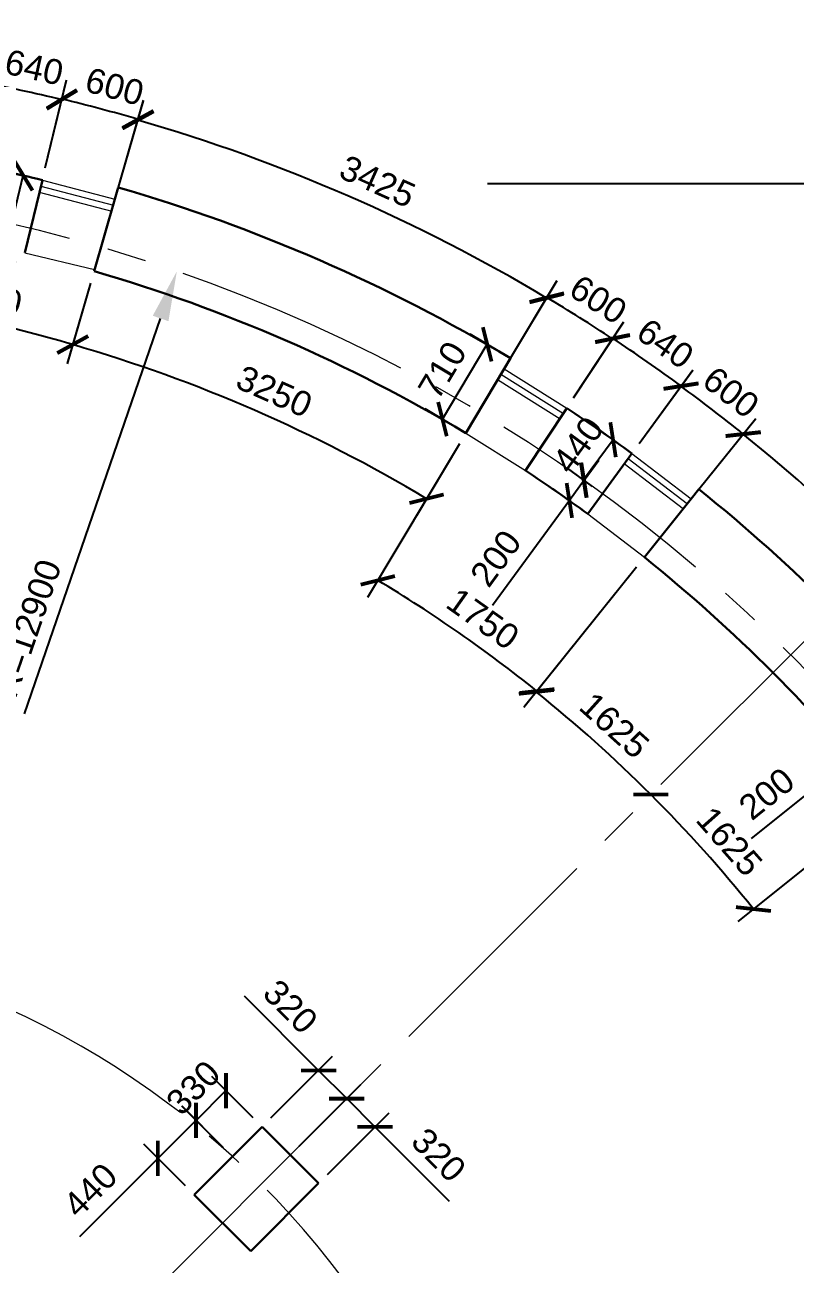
# Model space of a CAD drawing. Header units: millimetres. Extents: x -273 to 3634, y 3015 to 4572.
# Drawn here: x 1515.2 to 1577, y 3381.2 to 3480.5 of the extents above; entities that cross this region are included whole.
import ezdxf

# ---------------------------------------------------------------- set-up
doc = ezdxf.new("R2010")
doc.units = ezdxf.units.MM
doc.linetypes.add('CENTER2', pattern=[28.575, 19.05, -3.175, 3.175, -3.175])
doc.layers.add('@', color=250, linetype='Continuous', lineweight=60)
doc.styles.get("Standard").update_dxf_attribs({"font": 'arial.ttf', "height": 2})
doc.dimstyles.new('ISO-25', dxfattribs={"dimtxt": 2, "dimasz": 2, "dimexe": 1.6, "dimexo": 1, "dimgap": 1, "dimtad": 1, "dimdsep": 46, "dimtxsty": 'Standard', "dimblk": 'ARCHTICK', "dimcen": 2, "dimadec": 0, "dimazin": 0, "dimtfac": 1, "dimtmove": 0, "dimatfit": 3, "dimfxl": 1, "dimarcsym": 0})

# ---------------------------------------------------------------- blocks, each defined once
blk = doc.blocks.new('_ArchTick')
at = {"color": 0, "linetype": 'ByBlock', "lineweight": 15, "const_width": 0.15}
blk.add_lwpolyline([(-0.5, -0.5), (0.5, 0.5)], dxfattribs=at)
blk = doc.blocks.new('*D426')
at = {"layer": '@', "color": 0, "lineweight": -2, "transparency": 16777216}
for p, q in [((1397.956, 3472.23), (1392.674, 3479.281)), ((1396.358, 3471.033), (1399.237, 3473.19)), ((1590.824, 3214.829), (1397.956, 3472.23)), ((1589.226, 3213.631), (1592.105, 3215.788))]:
    blk.add_line(p, q, dxfattribs=at)
at = {"layer": 'Defpoints', "color": 0, "lineweight": 15, "transparency": 16777216}
for p in [(1395.558, 3470.433), (1590.824, 3214.829), (1588.426, 3213.031)]:
    blk.add_point(p, dxfattribs=at)
at = {"layer": '@', "color": 0, "lineweight": -2, "transparency": 16777216, "xscale": 2, "yscale": 2, "zscale": 2}
for p, rotation in [((1397.956, 3472.23), 126.8437671405721), ((1590.824, 3214.829), 306.8437671405721)]:
    blk.add_blockref('_ArchTick', p, dxfattribs=dict(at, rotation=rotation))
at = {"layer": '@', "color": 0, "lineweight": 15, "transparency": 16777216, "insert": (1396.214, 3477.928), "char_height": 2, "attachment_point": 5, "rotation": 306.84377}
blk.add_mtext('380', dxfattribs=at)
blk = doc.blocks.new('*D504')
at = {"layer": '@', "color": 0, "lineweight": -2, "transparency": 16777216}
for p, q in [((1503.453, 3463.507), (1502.49, 3456.858)), ((1520.483, 3459.821), (1518.612, 3453.369))]:
    blk.add_line(p, q, dxfattribs=at)
blk.add_arc((1485.38, 3338.81), 120.882, 73.82326, 81.75303, dxfattribs=at)
at = {"layer": 'Defpoints', "color": 0, "lineweight": 15, "transparency": 16777216}
for p in [(1504.457, 3470.435), (1522.441, 3466.568), (1503.597, 3464.497), (1520.762, 3460.782), (1508.218, 3457.514)]:
    blk.add_point(p, dxfattribs=at)
at = {"layer": '@', "color": 0, "lineweight": -2, "transparency": 16777216, "xscale": 2, "yscale": 2, "zscale": 2}
for p, rotation in [((1502.719, 3458.441), 171.7530324207605), ((1519.057, 3454.905), 343.823257375377)]:
    blk.add_blockref('_ArchTick', p, dxfattribs=dict(at, rotation=rotation))
at = {"layer": '@', "color": 0, "lineweight": 15, "transparency": 16777216, "insert": (1511.895, 3458.818), "char_height": 2, "attachment_point": 5, "rotation": 347.54107}
blk.add_mtext('1750', dxfattribs=at)
blk = doc.blocks.new('*D505')
at = {"layer": '@', "color": 0, "lineweight": -2, "transparency": 16777216}
for p, q in [((1520.483, 3459.821), (1518.608, 3453.356)), ((1550.057, 3446.943), (1546.602, 3441.166))]:
    blk.add_line(p, q, dxfattribs=at)
blk.add_arc((1485.38, 3338.81), 120.869, 59.11513, 73.82326, dxfattribs=at)
at = {"layer": 'Defpoints', "color": 0, "lineweight": 15, "transparency": 16777216}
for p in [(1522.441, 3466.568), (1520.762, 3460.782), (1553.651, 3452.951), (1528.852, 3451.59), (1550.571, 3447.801)]:
    blk.add_point(p, dxfattribs=at)
at = {"layer": '@', "color": 0, "lineweight": -2, "transparency": 16777216, "xscale": 2, "yscale": 2, "zscale": 2}
for p, rotation in [((1519.054, 3454.893), 163.8232573753762), ((1547.423, 3442.539), 329.1151283855494)]:
    blk.add_blockref('_ArchTick', p, dxfattribs=dict(at, rotation=rotation))
at = {"layer": '@', "color": 0, "lineweight": 15, "transparency": 16777216, "insert": (1535.214, 3451.142), "char_height": 2, "attachment_point": 5, "rotation": 336.07633}
blk.add_mtext('3250', dxfattribs=at)
blk = doc.blocks.new('*D532')
at = {"layer": '@', "color": 0, "lineweight": -2, "transparency": 16777216}
blk.add_line((1515.182, 3425.307), (1526.1, 3456.992), dxfattribs=at)
at = {"layer": '@', "color": 0, "lineweight": 15, "transparency": 16777216}
blk.add_solid([(1525.469, 3457.209), (1526.73, 3456.774), (1527.403, 3460.773)], dxfattribs=at)
at = {"layer": 'Defpoints', "color": 0, "lineweight": 15, "transparency": 16777216}
for p in [(1527.403, 3460.773), (1485.38, 3338.81)]:
    blk.add_point(p, dxfattribs=at)
at = {"layer": '@', "color": 0, "lineweight": 15, "transparency": 16777216, "insert": (1515.4, 3432.142), "char_height": 2, "attachment_point": 5, "rotation": 70.98845}
blk.add_mtext('R=12900', dxfattribs=at)
blk = doc.blocks.new('*D533')
at = {"layer": '@', "color": 0, "lineweight": -2, "transparency": 16777216}
for p, q in [((1531.148, 3390.518), (1527.808, 3393.858)), ((1528.939, 3392.726), (1525.88, 3389.668)), ((1528.089, 3387.459), (1524.749, 3390.799)), ((1525.88, 3389.668), (1519.598, 3383.386))]:
    blk.add_line(p, q, dxfattribs=at)
at = {"layer": 'Defpoints', "color": 0, "lineweight": 15, "transparency": 16777216}
for p in [(1528.939, 3392.726), (1531.855, 3389.811), (1528.796, 3386.752)]:
    blk.add_point(p, dxfattribs=at)
at = {"layer": '@', "color": 0, "lineweight": -2, "transparency": 16777216, "xscale": 2, "yscale": 2, "zscale": 2}
for p, rotation in [((1528.939, 3392.726), 45.00000000000427), ((1525.88, 3389.668), 225.0000000000043)]:
    blk.add_blockref('_ArchTick', p, dxfattribs=dict(at, rotation=rotation))
at = {"layer": '@', "color": 0, "lineweight": 15, "transparency": 16777216, "insert": (1520.464, 3387.11), "char_height": 2, "attachment_point": 5, "rotation": 45}
blk.add_mtext('440', dxfattribs=at)
blk = doc.blocks.new('*D534')
at = {"layer": '@', "color": 0, "lineweight": -2, "transparency": 16777216}
for p, q in [((1533.534, 3392.904), (1530.21, 3396.227)), ((1528.956, 3392.71), (1531.342, 3395.096)), ((1531.148, 3390.518), (1527.824, 3393.841))]:
    blk.add_line(p, q, dxfattribs=at)
at = {"layer": 'Defpoints', "color": 0, "lineweight": 15, "transparency": 16777216}
for p in [(1531.342, 3395.096), (1534.241, 3392.196), (1531.855, 3389.811)]:
    blk.add_point(p, dxfattribs=at)
at = {"layer": '@', "color": 0, "lineweight": -2, "transparency": 16777216, "xscale": 2, "yscale": 2, "zscale": 2}
for p, rotation in [((1531.342, 3395.096), 44.99999999999454), ((1528.956, 3392.71), 224.9999999999946)]:
    blk.add_blockref('_ArchTick', p, dxfattribs=dict(at, rotation=rotation))
at = {"layer": '@', "color": 0, "lineweight": 15, "transparency": 16777216, "insert": (1528.719, 3395.332), "char_height": 2, "attachment_point": 5, "rotation": 45}
blk.add_mtext('330', dxfattribs=at)
blk = doc.blocks.new('*D535')
at = {"layer": '@', "color": 0, "lineweight": -2, "transparency": 16777216}
for p, q in [((1538.761, 3396.717), (1532.814, 3402.664)), ((1534.948, 3392.904), (1539.892, 3397.848)), ((1541.024, 3394.454), (1538.761, 3396.717)), ((1537.211, 3390.641), (1542.155, 3395.585))]:
    blk.add_line(p, q, dxfattribs=at)
at = {"layer": 'Defpoints', "color": 0, "lineweight": 15, "transparency": 16777216}
for p in [(1541.024, 3394.454), (1534.241, 3392.196), (1536.504, 3389.934)]:
    blk.add_point(p, dxfattribs=at)
at = {"layer": '@', "color": 0, "lineweight": -2, "transparency": 16777216, "xscale": 2, "yscale": 2, "zscale": 2}
for p, rotation in [((1538.761, 3396.717), 135.0000000000057), ((1541.024, 3394.454), 315.0000000000057)]:
    blk.add_blockref('_ArchTick', p, dxfattribs=dict(at, rotation=rotation))
at = {"layer": '@', "color": 0, "lineweight": 15, "transparency": 16777216, "insert": (1536.51, 3401.827), "char_height": 2, "attachment_point": 5, "rotation": 315}
blk.add_mtext('320', dxfattribs=at)
blk = doc.blocks.new('*D536')
at = {"layer": '@', "color": 0, "lineweight": -2, "transparency": 16777216}
for p, q in [((1537.211, 3390.641), (1542.155, 3395.585)), ((1541.024, 3394.454), (1543.287, 3392.191)), ((1539.473, 3388.378), (1544.418, 3393.323)), ((1543.287, 3392.191), (1549.234, 3386.244))]:
    blk.add_line(p, q, dxfattribs=at)
at = {"layer": 'Defpoints', "color": 0, "lineweight": 15, "transparency": 16777216}
for p in [(1543.287, 3392.191), (1536.504, 3389.934), (1538.766, 3387.671)]:
    blk.add_point(p, dxfattribs=at)
at = {"layer": '@', "color": 0, "lineweight": -2, "transparency": 16777216, "xscale": 2, "yscale": 2, "zscale": 2}
for p, rotation in [((1541.024, 3394.454), 134.9999999999943), ((1543.287, 3392.191), 314.9999999999943)]:
    blk.add_blockref('_ArchTick', p, dxfattribs=dict(at, rotation=rotation))
at = {"layer": '@', "color": 0, "lineweight": 15, "transparency": 16777216, "insert": (1548.397, 3389.94), "char_height": 2, "attachment_point": 5, "rotation": 315}
blk.add_mtext('320', dxfattribs=at)
blk = doc.blocks.new('*D595')
at = {"layer": '@', "color": 0, "lineweight": -2, "transparency": 16777216}
for p, q in [((1569.263, 3443.307), (1573.801, 3448.96)), ((1589.877, 3422.693), (1595.53, 3427.232))]:
    blk.add_line(p, q, dxfattribs=at)
blk.add_arc((1485.38, 3338.81), 139.65, 38.75524, 51.24476, dxfattribs=at)
at = {"layer": 'Defpoints', "color": 0, "lineweight": 15, "transparency": 16777216}
for p in [(1568.637, 3442.527), (1580.475, 3441.079), (1564.881, 3437.848), (1589.097, 3422.067), (1584.418, 3418.311)]:
    blk.add_point(p, dxfattribs=at)
at = {"layer": '@', "color": 0, "lineweight": -2, "transparency": 16777216, "xscale": 2, "yscale": 2, "zscale": 2}
for p, rotation in [((1572.8, 3447.713), 141.244759990053), ((1594.282, 3426.23), 308.7552400099485)]:
    blk.add_blockref('_ArchTick', p, dxfattribs=dict(at, rotation=rotation))
at = {"layer": '@', "color": 0, "lineweight": 15, "transparency": 16777216, "insert": (1585.976, 3438.566), "char_height": 2, "attachment_point": 5, "rotation": 314.75974}
blk.add_mtext('3425', dxfattribs=at)
blk = doc.blocks.new('*D596')
at = {"layer": '@', "color": 0, "lineweight": -2, "transparency": 16777216}
for p, q in [((1585.351, 3420.343), (1582.145, 3424.338)), ((1583.146, 3423.09), (1584.706, 3424.342)), ((1583.792, 3419.091), (1580.585, 3423.086)), ((1583.146, 3423.09), (1581.587, 3421.838)), ((1581.587, 3421.838), (1573.441, 3415.299))]:
    blk.add_line(p, q, dxfattribs=at)
at = {"layer": 'Defpoints', "color": 0, "lineweight": 15, "transparency": 16777216}
for p in [(1583.146, 3423.09), (1585.977, 3419.563), (1584.418, 3418.311)]:
    blk.add_point(p, dxfattribs=at)
at = {"layer": '@', "color": 0, "lineweight": -2, "transparency": 16777216, "xscale": 2, "yscale": 2, "zscale": 2}
for p, rotation in [((1583.146, 3423.09), 218.7552400099451), ((1581.587, 3421.838), 38.75524000994513)]:
    blk.add_blockref('_ArchTick', p, dxfattribs=dict(at, rotation=rotation))
at = {"layer": '@', "color": 0, "lineweight": 15, "transparency": 16777216, "insert": (1574.689, 3418.893), "char_height": 2, "attachment_point": 5, "rotation": 38.75524}
blk.add_mtext('200', dxfattribs=at)
blk = doc.blocks.new('*D598')
at = {"layer": '@', "color": 0, "lineweight": -2, "transparency": 16777216}
blk.add_line((1583.638, 3417.685), (1572.382, 3408.649), dxfattribs=at)
blk.add_arc((1485.38, 3338.81), 113.166, 38.75524, 45, dxfattribs=at)
at = {"layer": 'Defpoints', "color": 0, "lineweight": 15, "transparency": 16777216}
for p in [(1584.708, 3438.138), (1589.097, 3422.067), (1584.418, 3418.311), (1568.254, 3415.871), (1485.38, 3338.81)]:
    blk.add_point(p, dxfattribs=at)
at = {"layer": '@', "color": 0, "lineweight": -2, "transparency": 16777216, "xscale": 2, "yscale": 2, "zscale": 2}
for p, rotation in [((1565.4, 3418.83), 135.0000000000001), ((1573.629, 3409.651), 308.7552400099443)]:
    blk.add_blockref('_ArchTick', p, dxfattribs=dict(at, rotation=rotation))
at = {"layer": '@', "color": 0, "lineweight": 15, "transparency": 16777216, "insert": (1571.699, 3415.079), "char_height": 2, "attachment_point": 5, "rotation": 311.46265}
blk.add_mtext('1625', dxfattribs=at)
blk = doc.blocks.new('*D599')
at = {"layer": '@', "color": 0, "lineweight": -2, "transparency": 16777216}
blk.add_line((1564.255, 3437.068), (1555.219, 3425.811), dxfattribs=at)
blk.add_arc((1485.38, 3338.81), 113.165, 45, 51.24476, dxfattribs=at)
at = {"layer": 'Defpoints', "color": 0, "lineweight": 15, "transparency": 16777216}
for p in [(1568.637, 3442.527), (1564.881, 3437.848), (1584.708, 3438.138), (1559.379, 3424.428), (1485.38, 3338.81)]:
    blk.add_point(p, dxfattribs=at)
at = {"layer": '@', "color": 0, "lineweight": -2, "transparency": 16777216, "xscale": 2, "yscale": 2, "zscale": 2}
for p, rotation in [((1556.221, 3427.059), 141.2447599900508), ((1565.4, 3418.83), 314.9999999999998)]:
    blk.add_blockref('_ArchTick', p, dxfattribs=dict(at, rotation=rotation))
at = {"layer": '@', "color": 0, "lineweight": 15, "transparency": 16777216, "insert": (1562.489, 3424.379), "char_height": 2, "attachment_point": 5, "rotation": 317.97678}
blk.add_mtext('1625', dxfattribs=at)
blk = doc.blocks.new('*D600')
at = {"layer": '@', "color": 0, "lineweight": -2, "transparency": 16777216}
for p, q in [((1560.049, 3444.018), (1561.23, 3445.632)), ((1560.712, 3443.534), (1558.758, 3444.962)), ((1560.049, 3444.018), (1558.869, 3442.404)), ((1559.531, 3441.919), (1557.577, 3443.348)), ((1558.869, 3442.404), (1552.703, 3433.971))]:
    blk.add_line(p, q, dxfattribs=at)
at = {"layer": 'Defpoints', "color": 0, "lineweight": 15, "transparency": 16777216}
for p in [(1560.049, 3444.018), (1561.519, 3442.943), (1560.339, 3441.329)]:
    blk.add_point(p, dxfattribs=at)
at = {"layer": '@', "color": 0, "lineweight": -2, "transparency": 16777216, "xscale": 2, "yscale": 2, "zscale": 2}
for p, rotation in [((1560.049, 3444.018), 233.8268534690434), ((1558.869, 3442.404), 53.82685346904339)]:
    blk.add_blockref('_ArchTick', p, dxfattribs=dict(at, rotation=rotation))
at = {"layer": '@', "color": 0, "lineweight": 15, "transparency": 16777216, "insert": (1552.974, 3437.766), "char_height": 2, "attachment_point": 5, "rotation": 53.82685}
blk.add_mtext('200', dxfattribs=at)
blk = doc.blocks.new('*D601')
at = {"layer": '@', "color": 0, "lineweight": -2, "transparency": 16777216}
for p, q in [((1563.073, 3446.763), (1561.083, 3448.218)), ((1562.374, 3447.273), (1560.013, 3444.044)), ((1560.712, 3443.534), (1558.722, 3444.989))]:
    blk.add_line(p, q, dxfattribs=at)
at = {"layer": 'Defpoints', "color": 0, "lineweight": 15, "transparency": 16777216}
for p in [(1563.88, 3446.172), (1560.013, 3444.044), (1561.519, 3442.943)]:
    blk.add_point(p, dxfattribs=at)
at = {"layer": '@', "color": 0, "lineweight": -2, "transparency": 16777216, "xscale": 2, "yscale": 2, "zscale": 2}
for p, rotation in [((1562.374, 3447.273), 53.82685346872012), ((1560.013, 3444.044), 233.8268534687201)]:
    blk.add_blockref('_ArchTick', p, dxfattribs=dict(at, rotation=rotation))
at = {"layer": '@', "color": 0, "lineweight": 15, "transparency": 16777216, "insert": (1559.562, 3446.852), "char_height": 2, "attachment_point": 5, "rotation": 53.82685}
blk.add_mtext('440', dxfattribs=at)
blk = doc.blocks.new('*D602')
at = {"layer": '@', "color": 0, "lineweight": -2, "transparency": 16777216}
for p, q in [((1564.47, 3446.98), (1568.763, 3452.851)), ((1569.263, 3443.307), (1573.816, 3448.978))]:
    blk.add_line(p, q, dxfattribs=at)
blk.add_arc((1485.38, 3338.81), 139.673, 51.24476, 53.82685, dxfattribs=at)
at = {"layer": 'Defpoints', "color": 0, "lineweight": 15, "transparency": 16777216}
for p in [(1569.503, 3450.308), (1563.88, 3446.172), (1568.637, 3442.527), (1560.339, 3441.329), (1564.881, 3437.848)]:
    blk.add_point(p, dxfattribs=at)
at = {"layer": '@', "color": 0, "lineweight": -2, "transparency": 16777216, "xscale": 2, "yscale": 2, "zscale": 2}
for p, rotation in [((1567.818, 3451.559), 143.8268534690411), ((1572.814, 3447.731), 321.2447599900531)]:
    blk.add_blockref('_ArchTick', p, dxfattribs=dict(at, rotation=rotation))
at = {"layer": '@', "color": 0, "lineweight": 15, "transparency": 16777216, "insert": (1571.827, 3451.077), "char_height": 2, "attachment_point": 5, "rotation": 322.40317}
blk.add_mtext('600', dxfattribs=at)
blk = doc.blocks.new('*D603')
at = {"layer": '@', "color": 0, "lineweight": -2, "transparency": 16777216}
for p, q in [((1559.206, 3450.639), (1563.227, 3456.728)), ((1564.47, 3446.98), (1568.777, 3452.87))]:
    blk.add_line(p, q, dxfattribs=at)
blk.add_arc((1485.38, 3338.81), 139.697, 53.82685, 56.56818, dxfattribs=at)
at = {"layer": 'Defpoints', "color": 0, "lineweight": 15, "transparency": 16777216}
for p in [(1564.195, 3454.151), (1558.655, 3449.804), (1563.88, 3446.172), (1555.35, 3444.797), (1560.339, 3441.329)]:
    blk.add_point(p, dxfattribs=at)
at = {"layer": '@', "color": 0, "lineweight": -2, "transparency": 16777216, "xscale": 2, "yscale": 2, "zscale": 2}
for p, rotation in [((1562.345, 3455.393), 146.5681769920204), ((1567.833, 3451.579), 323.8268534690413)]:
    blk.add_blockref('_ArchTick', p, dxfattribs=dict(at, rotation=rotation))
at = {"layer": '@', "color": 0, "lineweight": 15, "transparency": 16777216, "insert": (1566.56, 3454.973), "char_height": 2, "attachment_point": 5, "rotation": 325.05231}
blk.add_mtext('640', dxfattribs=at)
blk = doc.blocks.new('*D604')
at = {"layer": '@', "color": 0, "lineweight": -2, "transparency": 16777216}
for p, q in [((1554.164, 3453.809), (1557.892, 3460.041)), ((1559.206, 3450.639), (1563.207, 3456.699))]:
    blk.add_line(p, q, dxfattribs=at)
blk.add_arc((1485.38, 3338.81), 139.662, 56.56818, 59.11513, dxfattribs=at)
at = {"layer": 'Defpoints', "color": 0, "lineweight": 15, "transparency": 16777216}
for p in [(1558.839, 3457.593), (1553.651, 3452.951), (1558.655, 3449.804), (1550.571, 3447.801), (1555.35, 3444.797)]:
    blk.add_point(p, dxfattribs=at)
at = {"layer": '@', "color": 0, "lineweight": -2, "transparency": 16777216, "xscale": 2, "yscale": 2, "zscale": 2}
for p, rotation in [((1557.071, 3458.668), 149.1151283855499), ((1562.326, 3455.364), 326.5681769920202)]:
    blk.add_blockref('_ArchTick', p, dxfattribs=dict(at, rotation=rotation))
at = {"layer": '@', "color": 0, "lineweight": 15, "transparency": 16777216, "insert": (1561.187, 3458.507), "char_height": 2, "attachment_point": 5, "rotation": 327.65285}
blk.add_mtext('600', dxfattribs=at)
blk = doc.blocks.new('*D605')
at = {"layer": '@', "color": 0, "lineweight": -2, "transparency": 16777216}
for p, q in [((1550.057, 3446.943), (1542.69, 3434.626)), ((1564.255, 3437.068), (1555.271, 3425.876))]:
    blk.add_line(p, q, dxfattribs=at)
blk.add_arc((1485.38, 3338.81), 113.248, 51.24476, 59.11513, dxfattribs=at)
at = {"layer": 'Defpoints', "color": 0, "lineweight": 15, "transparency": 16777216}
for p in [(1553.651, 3452.951), (1550.571, 3447.801), (1568.637, 3442.527), (1564.881, 3437.848), (1547.899, 3433.237)]:
    blk.add_point(p, dxfattribs=at)
at = {"layer": '@', "color": 0, "lineweight": -2, "transparency": 16777216, "xscale": 2, "yscale": 2, "zscale": 2}
for p, rotation in [((1543.512, 3435.999), 149.1151283855501), ((1556.272, 3427.124), 321.2447599900515)]:
    blk.add_blockref('_ArchTick', p, dxfattribs=dict(at, rotation=rotation))
at = {"layer": '@', "color": 0, "lineweight": 15, "transparency": 16777216, "insert": (1551.941, 3432.919), "char_height": 2, "attachment_point": 5, "rotation": 324.72916}
blk.add_mtext('1750', dxfattribs=at)
blk = doc.blocks.new('*D606')
at = {"layer": '@', "color": 0, "lineweight": -2, "transparency": 16777216}
for p, q in [((1522.719, 3467.528), (1524.722, 3474.431)), ((1554.164, 3453.809), (1557.866, 3459.998))]:
    blk.add_line(p, q, dxfattribs=at)
blk.add_arc((1485.38, 3338.81), 139.612, 59.11513, 73.82326, dxfattribs=at)
at = {"layer": 'Defpoints', "color": 0, "lineweight": 15, "transparency": 16777216}
for p in [(1535.593, 3469.079), (1522.441, 3466.568), (1520.762, 3460.782), (1553.651, 3452.951), (1550.571, 3447.801)]:
    blk.add_point(p, dxfattribs=at)
at = {"layer": '@', "color": 0, "lineweight": -2, "transparency": 16777216, "xscale": 2, "yscale": 2, "zscale": 2}
for p, rotation in [((1524.276, 3472.894), 163.8232573753779), ((1557.045, 3458.625), 329.1151283855473)]:
    blk.add_blockref('_ArchTick', p, dxfattribs=dict(at, rotation=rotation))
at = {"layer": '@', "color": 0, "lineweight": 15, "transparency": 16777216, "insert": (1543.493, 3467.973), "char_height": 2, "attachment_point": 5, "rotation": 335.7761}
blk.add_mtext('3425', dxfattribs=at)
blk = doc.blocks.new('*D607')
at = {"layer": '@', "color": 0, "lineweight": -2, "transparency": 16777216}
for p, q in [((1553.3, 3454.312), (1550.909, 3455.742)), ((1548.695, 3448.923), (1552.283, 3454.92)), ((1549.712, 3448.315), (1547.322, 3449.744))]:
    blk.add_line(p, q, dxfattribs=at)
at = {"layer": 'Defpoints', "color": 0, "lineweight": 15, "transparency": 16777216}
for p in [(1552.283, 3454.92), (1554.158, 3453.799), (1550.571, 3447.801)]:
    blk.add_point(p, dxfattribs=at)
at = {"layer": '@', "color": 0, "lineweight": -2, "transparency": 16777216, "xscale": 2, "yscale": 2, "zscale": 2}
for p, rotation in [((1552.283, 3454.92), 59.11512838541107), ((1548.695, 3448.923), 239.1151283854111)]:
    blk.add_blockref('_ArchTick', p, dxfattribs=dict(at, rotation=rotation))
at = {"layer": '@', "color": 0, "lineweight": 15, "transparency": 16777216, "insert": (1548.692, 3452.855), "char_height": 2, "attachment_point": 5, "rotation": 59.11513}
blk.add_mtext('710', dxfattribs=at)
blk = doc.blocks.new('*D608')
at = {"layer": '@', "color": 0, "lineweight": -2, "transparency": 16777216}
for p, q in [((1515.649, 3468.323), (1513.535, 3468.834)), ((1513.681, 3462.626), (1515.09, 3468.459)), ((1514.24, 3462.491), (1512.126, 3463.002))]:
    blk.add_line(p, q, dxfattribs=at)
at = {"layer": 'Defpoints', "color": 0, "lineweight": 15, "transparency": 16777216}
for p in [(1515.09, 3468.459), (1516.621, 3468.089), (1515.212, 3462.256)]:
    blk.add_point(p, dxfattribs=at)
at = {"layer": '@', "color": 0, "lineweight": -2, "transparency": 16777216, "xscale": 2, "yscale": 2, "zscale": 2}
for p, rotation in [((1515.09, 3468.459), 76.41444973691182), ((1513.681, 3462.626), 256.4144497369118)]:
    blk.add_blockref('_ArchTick', p, dxfattribs=dict(at, rotation=rotation))
at = {"layer": '@', "color": 0, "lineweight": 15, "transparency": 16777216, "insert": (1512.421, 3466.017), "char_height": 2, "attachment_point": 5, "rotation": 76.41445}
blk.add_mtext('640', dxfattribs=at)
blk = doc.blocks.new('*D609')
at = {"layer": '@', "color": 0, "lineweight": -2, "transparency": 16777216}
for p, q in [((1516.856, 3469.061), (1518.564, 3476.129)), ((1522.719, 3467.528), (1524.738, 3474.489))]:
    blk.add_line(p, q, dxfattribs=at)
blk.add_arc((1485.38, 3338.81), 139.672, 73.82326, 76.41445, dxfattribs=at)
at = {"layer": 'Defpoints', "color": 0, "lineweight": 15, "transparency": 16777216}
for p in [(1520.231, 3474.064), (1516.621, 3468.089), (1522.441, 3466.568), (1515.212, 3462.256), (1520.762, 3460.782)]:
    blk.add_point(p, dxfattribs=at)
at = {"layer": '@', "color": 0, "lineweight": -2, "transparency": 16777216, "xscale": 2, "yscale": 2, "zscale": 2}
for p, rotation in [((1518.188, 3474.574), 166.414449737045), ((1524.293, 3472.952), 343.8232573753762)]:
    blk.add_blockref('_ArchTick', p, dxfattribs=dict(at, rotation=rotation))
at = {"layer": '@', "color": 0, "lineweight": 15, "transparency": 16777216, "insert": (1522.413, 3475.578), "char_height": 2, "attachment_point": 5, "rotation": 344.84917}
blk.add_mtext('600', dxfattribs=at)
blk = doc.blocks.new('*D610')
at = {"layer": '@', "color": 0, "lineweight": -2, "transparency": 16777216}
for p, q in [((1510.569, 3470.421), (1511.927, 3477.516)), ((1516.856, 3469.061), (1518.553, 3476.082))]:
    blk.add_line(p, q, dxfattribs=at)
blk.add_arc((1485.38, 3338.81), 139.623, 76.41445, 79.16523, dxfattribs=at)
at = {"layer": 'Defpoints', "color": 0, "lineweight": 15, "transparency": 16777216}
for p in [(1513.817, 3475.507), (1510.381, 3469.439), (1516.621, 3468.089), (1509.253, 3463.546), (1515.212, 3462.256)]:
    blk.add_point(p, dxfattribs=at)
at = {"layer": '@', "color": 0, "lineweight": -2, "transparency": 16777216, "xscale": 2, "yscale": 2, "zscale": 2}
for p, rotation in [((1511.626, 3475.944), 169.1652286187048), ((1518.177, 3474.527), 346.4144497370451)]:
    blk.add_blockref('_ArchTick', p, dxfattribs=dict(at, rotation=rotation))
at = {"layer": '@', "color": 0, "lineweight": 15, "transparency": 16777216, "insert": (1515.963, 3477.113), "char_height": 2, "attachment_point": 5, "rotation": 347.53087}
blk.add_mtext('640', dxfattribs=at)
blk = doc.blocks.new('*D618')
at = {"layer": '@', "color": 0, "lineweight": -2, "transparency": 16777216}
for p, q in [((1437.045, 3463.792), (1438.753, 3464.497)), ((1437.274, 3463.886), (1536.825, 3222.668)), ((1536.596, 3222.574), (1538.304, 3223.279))]:
    blk.add_line(p, q, dxfattribs=at)
at = {"layer": 'Defpoints', "color": 0, "lineweight": 15, "transparency": 16777216}
for p in [(1436.121, 3463.41), (1535.672, 3222.192), (1536.825, 3222.668)]:
    blk.add_point(p, dxfattribs=at)
at = {"layer": '@', "color": 0, "lineweight": -2, "transparency": 16777216, "xscale": 2, "yscale": 2, "zscale": 2}
for p, rotation in [((1437.274, 3463.886), 112.425954904757), ((1536.825, 3222.668), 292.425954904757)]:
    blk.add_blockref('_ArchTick', p, dxfattribs=dict(at, rotation=rotation))
at = {"layer": '@', "color": 0, "lineweight": 15, "transparency": 16777216, "insert": (1490.548, 3340.1), "char_height": 2, "attachment_point": 5, "rotation": 292.42595}
blk.add_mtext('710', dxfattribs=at)
blk = doc.blocks.new('*D638')
at = {"layer": '@', "color": 0, "lineweight": -2, "transparency": 16777216}
for p, q in [((1552.294, 3467.81), (1677.478, 3467.81)), ((1675.878, 3467.81), (1675.878, 3407.81)), ((1674.878, 3407.81), (1674.278, 3407.81))]:
    blk.add_line(p, q, dxfattribs=at)
at = {"layer": 'Defpoints', "color": 0, "lineweight": 15, "transparency": 16777216}
for p in [(1551.294, 3467.81), (1675.878, 3407.81), (1675.878, 3407.81)]:
    blk.add_point(p, dxfattribs=at)
at = {"layer": '@', "color": 0, "lineweight": -2, "transparency": 16777216, "xscale": 2, "yscale": 2, "zscale": 2}
for p, rotation in [((1675.878, 3467.81), 90), ((1675.878, 3407.81), 270)]:
    blk.add_blockref('_ArchTick', p, dxfattribs=dict(at, rotation=rotation))
at = {"layer": '@', "color": 0, "lineweight": 15, "transparency": 16777216, "insert": (1673.857, 3437.324), "char_height": 2, "attachment_point": 5, "rotation": 90}
blk.add_mtext('6000', dxfattribs=at)

msp = doc.modelspace()

# ---------------------------------------------------------------- linework, layer by layer
at = {"layer": '@', "color": 0, "lineweight": 30}
for p, q in [((1515.212, 3462.256), (1516.621, 3468.089)), ((1522.441, 3466.568), (1522.709, 3467.493)), ((1522.441, 3466.568), (1520.762, 3460.782)), ((1553.651, 3452.951), (1554.158, 3453.799)), ((1553.651, 3452.951), (1550.571, 3447.801)), ((1558.655, 3449.804), (1555.35, 3444.797)), ((1563.88, 3446.172), (1560.339, 3441.329)), ((1568.637, 3442.527), (1564.881, 3437.848)), ((1569.256, 3443.298), (1568.637, 3442.527)), ((1528.796, 3386.752), (1534.241, 3392.196)), ((1534.241, 3392.196), (1538.766, 3387.671)), ((1538.766, 3387.671), (1533.322, 3382.226)), ((1533.322, 3382.226), (1528.796, 3386.752))]:
    msp.add_line(p, q, dxfattribs=at)
at = {"layer": '@', "color": 0, "lineweight": 15}
for p, q in [((1516.495, 3467.605), (1522.314, 3466.084)), ((1516.621, 3468.089), (1522.441, 3466.568)), ((1516.368, 3467.121), (1522.188, 3465.6)), ((1515.212, 3462.256), (1520.798, 3460.906)), ((1553.384, 3452.527), (1558.389, 3449.381)), ((1553.651, 3452.951), (1558.655, 3449.804)), ((1553.118, 3452.104), (1558.123, 3448.957)), ((1550.571, 3447.801), (1555.35, 3444.797)), ((1563.576, 3445.776), (1568.333, 3442.13)), ((1563.88, 3446.172), (1568.637, 3442.527)), ((1563.272, 3445.379), (1568.029, 3441.733)), ((1560.339, 3441.329), (1564.881, 3437.848))]:
    msp.add_line(p, q, dxfattribs=at)
at = {"layer": '@', "color": 0, "linetype": 'CENTER2', "lineweight": 15}
msp.add_line((1485.38, 3338.81), (1584.708, 3438.138), dxfattribs=at)
at = {"layer": '@', "color": 0, "lineweight": 30}
for radius, start, end in [(133, 76.41445, 79.16523), (133.988, 59.11513, 73.82326), (127, 59.11513, 73.82326), (133, 53.82685, 56.56818), (127, 53.82685, 56.56818), (133.988, 38.75524, 51.24476), (127, 38.75524, 51.24476)]:
    msp.add_arc((1485.38, 3338.81), radius, start, end, dxfattribs=at)
at = {"layer": '@', "color": 0, "linetype": 'CENTER2', "lineweight": 15}
for radius, end in [(129, 147.66397), (69, 90)]:
    msp.add_arc((1485.38, 3338.81), radius, 270, end, dxfattribs=at)

# ---------------------------------------------------------------- dimensions: what is measured, and where the dimension line sits
at = {"layer": '@', "color": 0, "lineweight": 15}
for base, p1, p2, angle, text, picture, middle, dimtype in [((1590.824, 3214.829), (1395.558, 3470.433), (1588.426, 3213.031), 306.84377, '380', '*D426', (1394.596, 3476.716), 161), ((1515.09, 3468.459), (1515.212, 3462.256), (1516.621, 3468.089), 76.41445, '640', '*D608', (1514.386, 3465.542), 161), ((1675.878, 3407.81), (1551.294, 3467.81), (1675.878, 3407.81), 90, '6000', '*D638', (1675.878, 3437.324), 160), ((1536.825, 3222.668), (1436.121, 3463.41), (1535.672, 3222.192), 292.42595, '710', '*D618', (1488.679, 3339.329), 161), ((1552.283, 3454.92), (1550.571, 3447.801), (1554.158, 3453.799), 59.11513, '710', '*D607', (1550.427, 3451.818), 161), ((1560.013, 3444.044), (1563.88, 3446.172), (1561.519, 3442.943), 233.82685, '440', '*D601', (1561.194, 3445.659), 161), ((1560.049, 3444.018), (1560.339, 3441.329), (1561.519, 3442.943), 53.82685, '200', '*D600', (1554.606, 3436.573), 161), ((1583.146, 3423.09), (1584.418, 3418.311), (1585.977, 3419.563), 38.75524, '200', '*D596', (1575.954, 3417.316), 161), ((1541.024, 3394.454), (1534.241, 3392.196), (1536.504, 3389.934), 315, '320', '*D535', (1535.08, 3400.397), 161), ((1531.342, 3395.096), (1531.855, 3389.811), (1534.241, 3392.196), 45, '330', '*D534', (1530.149, 3393.903), 161), ((1543.287, 3392.191), (1536.504, 3389.934), (1538.766, 3387.671), 315, '320', '*D536', (1546.967, 3388.51), 161), ((1528.939, 3392.726), (1528.796, 3386.752), (1531.855, 3389.811), 45, '440', '*D533', (1521.894, 3385.681), 161)]:
    dim = msp.add_linear_dim(base=base, p1=p1, p2=p2, angle=angle, text=text, dimstyle='ISO-25', dxfattribs=at)
    dim.commit()
    dim.dimension.update_dxf_attribs({"geometry": picture, "text_midpoint": middle, "dimtype": dimtype})
for base, line1, line2, text, picture, middle in [((1513.817, 3475.507), ((1510.381, 3469.439), (1509.253, 3463.546)), ((1515.212, 3462.256), (1516.621, 3468.089)), '640', '*D610', (1515.526, 3475.14)), ((1520.231, 3474.064), ((1515.212, 3462.256), (1516.621, 3468.089)), ((1522.441, 3466.568), (1520.762, 3460.782)), '600', '*D609', (1521.885, 3473.627)), ((1535.593, 3469.079), ((1522.441, 3466.568), (1520.762, 3460.782)), ((1553.651, 3452.951), (1550.571, 3447.801)), '3425', '*D606', (1542.663, 3466.129)), ((1508.218, 3457.514), ((1504.457, 3470.435), (1503.597, 3464.497)), ((1522.441, 3466.568), (1520.762, 3460.782)), '1750', '*D504', (1511.459, 3456.845)), ((1528.852, 3451.59), ((1522.441, 3466.568), (1520.762, 3460.782)), ((1553.651, 3452.951), (1550.571, 3447.801)), '3250', '*D505', (1534.394, 3449.294)), ((1558.839, 3457.593), ((1558.655, 3449.804), (1555.35, 3444.797)), ((1553.651, 3452.951), (1550.571, 3447.801)), '600', '*D604', (1560.106, 3456.8)), ((1564.195, 3454.151), ((1558.655, 3449.804), (1555.35, 3444.797)), ((1563.88, 3446.172), (1560.339, 3441.329)), '640', '*D603', (1565.402, 3453.316)), ((1569.503, 3450.308), ((1563.88, 3446.172), (1560.339, 3441.329)), ((1568.637, 3442.527), (1564.881, 3437.848)), '600', '*D602', (1570.594, 3449.476)), ((1547.899, 3433.237), ((1553.651, 3452.951), (1550.571, 3447.801)), ((1568.637, 3442.527), (1564.881, 3437.848)), '1750', '*D605', (1550.774, 3431.269)), ((1580.475, 3441.079), ((1568.637, 3442.527), (1564.881, 3437.848)), ((1589.097, 3422.067), (1584.418, 3418.311)), '3425', '*D595', (1584.54, 3437.142)), ((1559.379, 3424.428), ((1485.38, 3338.81), (1584.708, 3438.138)), ((1568.637, 3442.527), (1564.881, 3437.848)), '1625', '*D599', (1561.136, 3422.877)), ((1568.254, 3415.871), ((1485.38, 3338.81), (1584.708, 3438.138)), ((1589.097, 3422.067), (1584.418, 3418.311)), '1625', '*D598', (1570.185, 3413.741))]:
    dim = msp.add_angular_dim_2l(base=base, line1=line1, line2=line2, text=text, dimstyle='ISO-25', dxfattribs=at)
    dim.commit()
    dim.dimension.update_dxf_attribs({"geometry": picture, "text_midpoint": middle, "dimtype": 162})
dim = msp.add_radius_dim(center=(1485.38, 3338.81), mpoint=(1527.403, 3460.773), text='R=12900', dimstyle='ISO-25', override={"dimasz": 4, "dimsah": 1}, dxfattribs=at)
dim.commit()
dim.dimension.update_dxf_attribs({"geometry": '*D532', "text_midpoint": (1517.311, 3431.483), "dimtype": 164})

doc.saveas('drawing.dxf')
